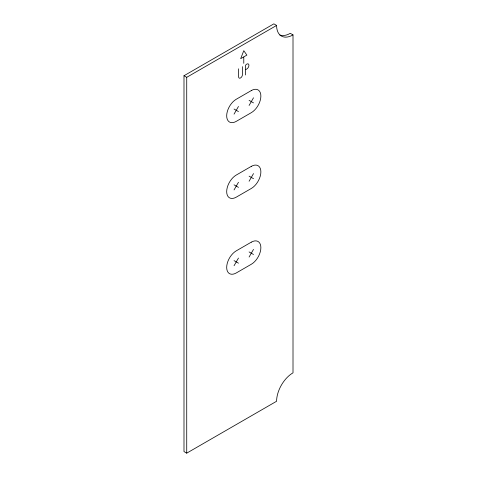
<?xml version="1.0" encoding="UTF-8"?>
<svg xmlns="http://www.w3.org/2000/svg" width="477" height="477" viewBox="0 0 477 477"><rect width="100%" height="100%" fill="white"/><g stroke="black" fill="none" stroke-linecap="round" stroke-linejoin="round"><path stroke-width="0.72" d="M234.046 114.134L238.464 106.478M249.089 105.447L253.508 97.797M234.046 189.929L238.464 182.28M249.089 181.248L253.508 173.592M234.046 265.731L238.464 258.075M249.089 257.043L253.508 249.393M183.991 75.742L273.864 23.85L276.6 25.43A23.206 13.398 -60 0 0 293.009 34.904L293.009 372.835A23.206 13.398 -60 0 0 276.6 401.258L186.722 453.15L183.991 451.57L183.991 75.742L186.722 77.316L276.6 25.43M243.562 57.019L240.682 58.683L243.777 50.693L246.877 55.105L243.777 56.894L243.777 63.328M245.685 69.624L246.812 68.974A2.981 1.723 -60 0 0 248.916 65.319A2.981 1.723 -60 0 0 246.812 64.103L246.49 64.288A1.449 0.835 -60 0 0 245.464 66.064L245.464 74.99M293.009 34.904L290.278 33.324A23.206 13.398 -60 0 1 279.85 35.03M249.089 100.349L253.508 102.895M234.046 109.03L238.464 111.582M249.089 176.144L253.508 178.696M234.046 184.832L238.464 187.378M249.089 251.939L253.508 254.491M234.046 260.627L238.464 263.179M242.423 66.637L242.423 74.668A2.677 1.544 -60 0 1 240.533 77.948A2.677 1.544 -60 0 1 238.637 76.851L238.637 68.819M186.722 77.316L186.722 453.15M251.301 90.57L236.258 99.252A13.541 7.817 -60 0 0 226.682 115.833A13.541 7.817 -60 0 0 236.258 121.361L251.301 112.673A13.541 7.817 -60 0 0 260.871 96.098A13.541 7.817 -60 0 0 251.301 90.57M251.301 166.366L236.258 175.053A13.541 7.817 -60 0 0 226.682 191.629A13.541 7.817 -60 0 0 236.258 197.156L251.301 188.475A13.541 7.817 -60 0 0 260.871 171.893A13.541 7.817 -60 0 0 251.301 166.366M251.301 242.161L236.258 250.848A13.541 7.817 -60 0 0 226.682 267.43A13.541 7.817 -60 0 0 236.258 272.957L251.301 264.27A13.541 7.817 -60 0 0 260.871 247.688A13.541 7.817 -60 0 0 251.301 242.161"/></g></svg>
